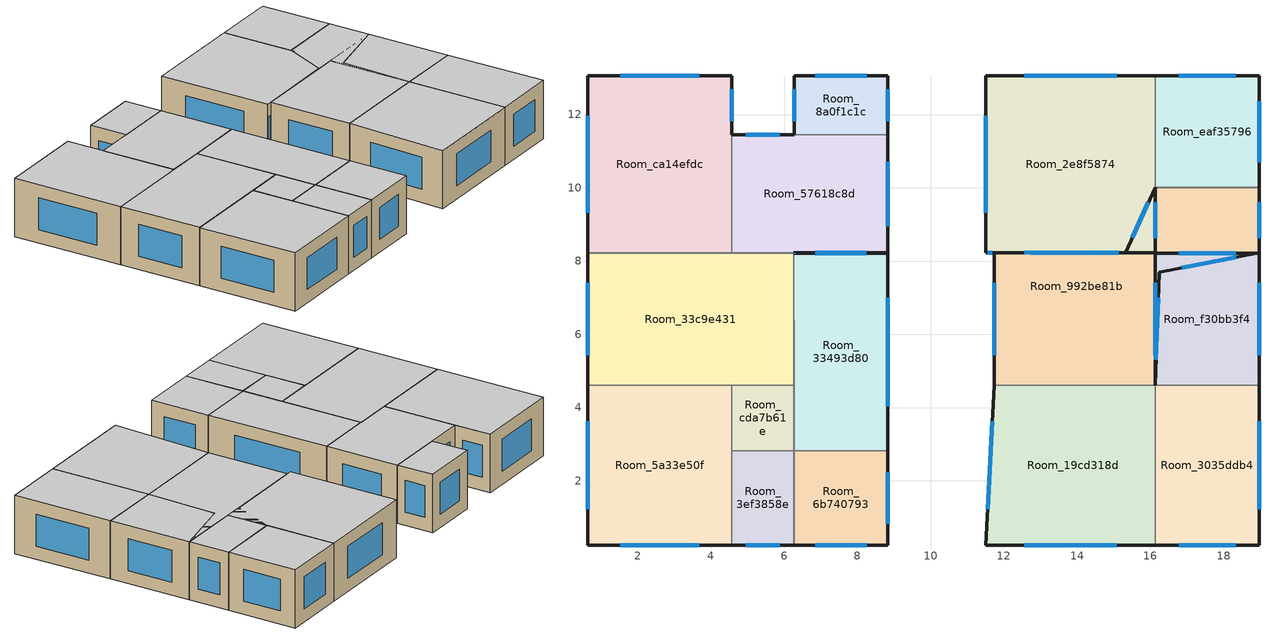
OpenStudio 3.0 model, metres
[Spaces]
Room_eaf35796
 floor adiabatic (Generic Interior Floor): 18.97,13.06 18.97,10.01 16.13,10.01 16.13,13.06 z0
 wall outside: 18.97,10.01 18.97,13.06 16.13,13.06 z0:2.5
 wall to Room_992be81b: 16.13,10.01 18.97,10.01 z0:2.5
 wall to Room_2e8f5874: 16.13,13.06 16.13,10.01 z0:2.5
 window: 18.97,10.7 18.97,12.37 / 18.33,13.06 16.77,13.06 z0.57:1.93
 ceiling adiabatic (Generic Interior Ceiling): 18.97,10.01 18.97,13.06 16.13,13.06 16.13,10.01 z2.5
Room_2e8f5874
 floor adiabatic (Generic Interior Floor): 16.13,13.06 16.13,8.22 11.51,8.22 11.51,13.06 z0
 wall outside: 16.13,13.06 11.51,13.06 11.51,8.22 11.74,8.22 16.13,8.22 16.13,10.01 z0:2.5
 window: 11.56,8.22 11.69,8.22 / 12.73,8.22 15.14,8.22 / 16.13,8.63 16.13,9.61 / 15.08,13.06 12.56,13.06 / 11.51,11.96 11.51,9.32 z0.57:1.93
 ceiling adiabatic (Generic Interior Ceiling): 16.13,8.22 16.13,13.06 11.51,13.06 11.51,8.22 z2.5
Room_992be81b
 floor adiabatic (Generic Interior Floor): 18.97,10.01 18.97,8.22 16.25,7.69 16.13,4.61 11.74,4.61 11.74,8.22 15.33,8.24 16.13,10.01 z0
 wall outside: 16.13,4.61 16.25,7.69 18.97,8.22 18.97,10.01 / 16.13,10.01 15.33,8.24 11.74,8.22 11.74,4.61 z0:2.5
 wall to Room_19cd318d: 11.74,4.61 16.13,4.61 z0:2.5
 window: 16.16,5.31 16.22,6.99 / 16.86,7.81 18.35,8.1 / 18.97,8.63 18.97,9.6 / 15.95,9.61 15.51,8.64 / 14.51,8.23 12.55,8.22 / 11.74,7.4 11.74,5.43 z0.57:1.93
 ceiling adiabatic (Generic Interior Ceiling): 16.13,4.61 16.25,7.69 18.97,8.22 18.97,10.01 16.13,10.01 15.33,8.24 11.74,8.22 11.74,4.61 z2.5
Room_f30bb3f4
 floor adiabatic (Generic Interior Floor): 18.97,8.22 18.97,4.61 16.13,4.61 16.13,8.22 z0
 wall outside: 18.97,4.61 18.97,8.22 16.13,8.22 16.13,4.61 z0:2.5
 wall to Room_3035ddb4: 16.13,4.61 18.97,4.61 z0:2.5
 window: 18.97,5.43 18.97,7.4 / 18.33,8.22 16.77,8.22 / 16.13,7.4 16.13,5.43 z0.57:1.93
 ceiling adiabatic (Generic Interior Ceiling): 18.97,4.61 18.97,8.22 16.13,8.22 16.13,4.61 z2.5
Room_3035ddb4
 floor adiabatic (Generic Interior Floor): 18.97,4.61 18.97,0.24 16.13,0.24 16.13,4.61 z0
 wall outside: 16.13,0.24 18.97,0.24 18.97,4.61 z0:2.5
 wall to Room_19cd318d: 16.13,4.61 16.13,0.24 z0:2.5
 window: 16.77,0.24 18.33,0.24 / 18.97,1.23 18.97,3.62 z0.57:1.93
 ceiling adiabatic (Generic Interior Ceiling): 18.97,0.24 18.97,4.61 16.13,4.61 16.13,0.24 z2.5
Room_19cd318d
 floor adiabatic (Generic Interior Floor): 11.74,4.61 16.13,4.61 16.13,0.24 11.51,0.24 z0
 wall outside: 11.74,4.61 11.51,0.24 16.13,0.24 z0:2.5
 window: 12.56,0.24 15.08,0.24 / 11.69,3.62 11.56,1.23 z0.57:1.93
 ceiling adiabatic (Generic Interior Ceiling): 16.13,0.24 16.13,4.61 11.74,4.61 11.51,0.24 z2.5
Room_8a0f1c1c
 floor adiabatic (Generic Interior Floor): 8.83,13.06 8.83,11.45 6.27,11.45 6.27,13.06 z0
 wall outside: 8.83,11.45 8.83,13.06 6.27,13.06 6.27,11.45 z0:2.5
 wall to Room_57618c8d: 6.27,11.45 8.83,11.45 z0:2.5
 window: 8.83,11.81 8.83,12.7 / 8.25,13.06 6.85,13.06 / 6.27,12.7 6.27,11.81 z0.57:1.93
 ceiling adiabatic (Generic Interior Ceiling): 8.83,11.45 8.83,13.06 6.27,13.06 6.27,11.45 z2.5
Room_ca14efdc
 floor adiabatic (Generic Interior Floor): 4.57,13.06 4.57,8.22 0.63,8.22 0.63,13.06 z0
 wall outside: 4.57,11.45 4.57,13.06 0.63,13.06 0.63,8.22 z0:2.5
 wall to Room_33c9e431: 0.63,8.22 4.57,8.22 z0:2.5
 wall to Room_57618c8d: 4.57,8.22 4.57,11.45 z0:2.5
 window: 4.57,11.81 4.57,12.69 / 3.68,13.06 1.52,13.06 / 0.63,11.96 0.63,9.32 z0.57:1.93
 ceiling adiabatic (Generic Interior Ceiling): 4.57,8.22 4.57,13.06 0.63,13.06 0.63,8.22 z2.5
Room_57618c8d
 floor adiabatic (Generic Interior Floor): 8.83,11.45 8.83,8.22 4.57,8.22 4.57,11.45 z0
 wall outside: 6.27,8.22 8.83,8.22 8.83,11.45 / 6.27,11.45 4.57,11.45 z0:2.5
 wall to Room_33c9e431: 4.57,8.22 6.27,8.22 z0:2.5
 window: 6.85,8.22 8.25,8.22 / 8.83,8.95 8.83,10.72 / 5.89,11.45 4.96,11.45 z0.57:1.93
 ceiling adiabatic (Generic Interior Ceiling): 8.83,8.22 8.83,11.45 4.57,11.45 4.57,8.22 z2.5
Room_33c9e431
 floor adiabatic (Generic Interior Floor): 6.27,8.22 6.27,4.61 0.63,4.61 0.63,8.22 z0
 wall outside: 6.27,8.2 6.27,8.22 / 0.63,8.22 0.63,4.61 z0:2.5
 wall to Room_5a33e50f: 0.63,4.61 4.57,4.61 z0:2.5
 wall to Room_cda7b61e: 4.57,4.61 6.27,4.61 z0:2.5
 wall to Room_33493d80: 6.27,4.61 6.27,8.2 z0:2.5
 window: 6.27,8.2 6.27,8.21 / 0.63,7.4 0.63,5.43 z0.57:1.93
 ceiling adiabatic (Generic Interior Ceiling): 6.27,4.61 6.27,8.22 0.63,8.22 0.63,4.61 z2.5
Room_33493d80
 floor adiabatic (Generic Interior Floor): 8.83,8.22 8.83,2.82 6.27,2.82 6.27,8.2 z0
 wall outside: 8.83,2.82 8.83,8.22 6.27,8.2 z0:2.5
 wall to Room_cda7b61e: 6.27,4.61 6.27,2.82 z0:2.5
 wall to Room_6b740793: 6.27,2.82 8.83,2.82 z0:2.5
 window: 8.83,4.04 8.83,7 / 8.25,8.21 6.85,8.2 z0.57:1.93
 ceiling adiabatic (Generic Interior Ceiling): 8.83,2.82 8.83,8.22 6.27,8.2 6.27,2.82 z2.5
Room_cda7b61e
 floor adiabatic (Generic Interior Floor): 6.27,4.61 6.27,2.82 4.57,2.82 4.57,4.61 z0
 wall to Room_3ef3858e: 4.57,2.82 6.27,2.82 z0:2.5
 wall to Room_5a33e50f: 4.57,4.61 4.57,2.82 z0:2.5
 ceiling adiabatic (Generic Interior Ceiling): 6.27,2.82 6.27,4.61 4.57,4.61 4.57,2.82 z2.5
Room_6b740793
 floor adiabatic (Generic Interior Floor): 8.83,2.82 8.83,0.24 6.27,0.24 6.27,2.82 z0
 wall outside: 6.27,0.24 8.83,0.24 8.83,2.82 z0:2.5
 wall to Room_3ef3858e: 6.27,2.82 6.27,0.24 z0:2.5
 window: 6.85,0.24 8.25,0.24 / 8.83,0.82 8.83,2.24 z0.57:1.93
 ceiling adiabatic (Generic Interior Ceiling): 8.83,0.24 8.83,2.82 6.27,2.82 6.27,0.24 z2.5
Room_3ef3858e
 floor adiabatic (Generic Interior Floor): 6.27,2.82 6.27,0.24 4.57,0.24 4.57,2.82 z0
 wall outside: 4.57,0.24 6.27,0.24 z0:2.5
 wall to Room_5a33e50f: 4.57,2.82 4.57,0.24 z0:2.5
 window: 4.96,0.24 5.88,0.24 z0.57:1.93
 ceiling adiabatic (Generic Interior Ceiling): 6.27,0.24 6.27,2.82 4.57,2.82 4.57,0.24 z2.5
Room_5a33e50f
 floor adiabatic (Generic Interior Floor): 4.57,4.61 4.57,0.24 0.63,0.24 0.63,4.61 z0
 wall outside: 0.63,4.61 0.63,0.24 4.57,0.24 z0:2.5
 window: 1.52,0.24 3.68,0.24 / 0.63,3.62 0.63,1.23 z0.57:1.93
 ceiling adiabatic (Generic Interior Ceiling): 4.57,0.24 4.57,4.61 0.63,4.61 0.63,0.24 z2.5
[Building]
Building 1: North Axis {deg}=-0; Default Construction Set=Default Generic Construction Set; Standards Building Type=MediumOffice
[Site]
Site 1: Terrain=City
[SizingPeriod:DesignDay] Barometric Pressure {Pa}=101253; Sky Clearness=0; Snow Indicator=0; Day of Month=21; Daylight Saving Time Indicator=0; Dry-Bulb Temperature Range Modifier Type=DefaultMultipliers
Name | Maximum Dry-Bulb Temperature {C} | Daily Dry-Bulb Temperature Range {deltaC} | Humidity Indicating Conditions at Maximum Dry-Bulb | Wind Speed {m/s} | Wind Direction {deg} | Month | Day Type | Humidity Indicating Type | Solar Model Indicator | ASHRAE Taub | ASHRAE Taud
Boston Logan IntL Arpt Ann Htg 99.6% Condns DB | -13.6 | 0 | -13.6 | 7.2 | 320 | 1 | WinterDesignDay | Wetbulb | ASHRAEClearSky
Boston Logan IntL Arpt Ann Hum_n 99.6% Condns DP=>MCDB | -12 | 0 | -24.4 | 7.2 | 320 | 1 | WinterDesignDay | Dewpoint | ASHRAEClearSky
Boston Logan IntL Arpt Ann Htg Wind 99.6% Condns WS=>MCDB | 2.1 | 0 | 2.1 | 14.1 | 320 | 1 | WinterDesignDay | Wetbulb | ASHRAEClearSky
Boston Logan IntL Arpt Ann Clg .4% Condns DB=>MWB | 32.7 | 8.4 | 22.9 | 6.3 | 270 | 7 | SummerDesignDay | Wetbulb | ASHRAETau | 0.488 | 1.95
Boston Logan IntL Arpt Ann Clg .4% Condns WB=>MDB | 30.2 | 8.4 | 24.6 | 6.3 | 270 | 7 | SummerDesignDay | Wetbulb | ASHRAETau | 0.488 | 1.95
Boston Logan IntL Arpt Ann Clg .4% Condns DP=>MDB | 27.3 | 8.4 | 22.8 | 6.3 | 270 | 7 | SummerDesignDay | Dewpoint | ASHRAETau | 0.488 | 1.95
Boston Logan IntL Arpt Ann Clg .4% Condns Enth=>MDB | 30.6 | 8.4 | 74100 | 6.3 | 270 | 7 | SummerDesignDay | Enthalpy | ASHRAETau | 0.488 | 1.95
[Material]
Name | Roughness | Thickness {m} | Conductivity {W/m-K} | Density {kg/m3} | Specific Heat {J/kg-K} | Thermal Absorptance | Solar Absorptance | Visible Absorptance
Generic Roof Membrane | MediumRough | 0.01 | 0.16 | 1120 | 1460 | 0.9 | 0.65 | 0.65
Generic Acoustic Tile | MediumSmooth | 0.02 | 0.06 | 368 | 590 | 0.9 | 0.2 | 0.2
Generic 25mm Wood | MediumSmooth | 0.0254 | 0.15 | 608 | 1630 | 0.9 | 0.5 | 0.5
Generic HW Concrete | MediumRough | 0.2 | 1.95 | 2240 | 900 | 0.9 | 0.8 | 0.8
Generic Gypsum Board | MediumSmooth | 0.0127 | 0.16 | 800 | 1090 | 0.9 | 0.5 | 0.5
Generic Wall Air Gap | Smooth | 0.1 | 0.667 | 1.28 | 1000 | 0.9 | 0.7 | 0.7
Generic Ceiling Air Gap | Smooth | 0.1 | 0.556 | 1.28 | 1000 | 0.9 | 0.7 | 0.7
Generic Brick | MediumRough | 0.1 | 0.9 | 1920 | 790 | 0.9 | 0.65 | 0.65
Generic 50mm Insulation; Generic 25mm Insulation | MediumRough | 0.05 | 0.03 | 43 | 1210 | 0.9 | 0.7 | 0.7
Generic Painted Metal | Smooth | 0.0015 | 45 | 7690 | 410 | 0.9 | 0.5 | 0.5
Generic LW Concrete | MediumRough | 0.1 | 0.53 | 1280 | 840 | 0.9 | 0.8 | 0.8
Material 1 | Smooth | 0.1 | 0.1 | 0.1 | 100 |  | 0.65 | 0.65
[WindowMaterial:Gas]
Generic Window Air Gap: Gas Type=Air; Thickness {m}=0.0127
[WindowMaterial:Glazing] Optical Data Type=SpectralAverage; Thickness {m}=0.006; Infrared Transmittance at Normal Incidence=0; Front Side Infrared Hemispherical Emissivity=0.84; Conductivity {W/m-K}=1; Dirt Correction Factor for Solar and Visible Transmittance=1; Solar Diffusing=No
Name | Solar Transmittance at Normal Incidence | Front Side Solar Reflectance at Normal Incidence | Back Side Solar Reflectance at Normal Incidence | Visible Transmittance at Normal Incidence | Front Side Visible Reflectance at Normal Incidence | Back Side Visible Reflectance at Normal Incidence | Back Side Infrared Hemispherical Emissivity
Generic Low-e Glass | 0.45 | 0.36 | 0.36 | 0.71 | 0.21 | 0.21 | 0.047
Generic Clear Glass | 0.77 | 0.07 | 0.07 | 0.88 | 0.08 | 0.08 | 0.84
[Construction]
Generic Interior Door: Generic 25mm Wood
Generic Single Pane: Generic Clear Glass
Generic Shade: Material 1
Generic Interior Ceiling: Generic LW Concrete, Generic Ceiling Air Gap, Generic Acoustic Tile
Generic Interior Wall: Generic Gypsum Board, Generic Wall Air Gap, Generic Gypsum Board
Generic Exposed Floor: Generic Painted Metal, Generic Ceiling Air Gap, Generic 50mm Insulation, Generic LW Concrete
Generic Interior Floor: Generic Acoustic Tile, Generic Ceiling Air Gap, Generic LW Concrete
Generic Ground Slab: Generic 50mm Insulation, Generic HW Concrete
Generic Roof: Generic Roof Membrane, Generic 50mm Insulation, Generic LW Concrete, Generic Ceiling Air Gap, Generic Acoustic Tile
Generic Exterior Wall: Generic Brick, Generic LW Concrete, Generic 50mm Insulation, Generic Wall Air Gap, Generic Gypsum Board
Generic Underground Wall: Generic 50mm Insulation, Generic HW Concrete, Generic Wall Air Gap, Generic Gypsum Board
Generic Underground Roof: Generic 50mm Insulation, Generic HW Concrete, Generic Ceiling Air Gap, Generic Acoustic Tile
Generic Double Pane: Generic Low-e Glass, Generic Window Air Gap, Generic Clear Glass
Generic Exterior Door: Generic Painted Metal, Generic 25mm Insulation, Generic Painted Metal
[Construction:AirBoundary]
Generic Air Boundary: GroupedZones, GroupedZones, None, 0
[DefaultConstructionSet]
Default Generic Construction Set: Default Exterior Surface Constructions=Default Surface Constructions 2; Default Interior Surface Constructions=Default Surface Constructions 1; Default Ground Contact Surface Constructions=Default Surface Constructions 3; Default Exterior SubSurface Constructions=Default Sub Surface Constructions 2; Default Interior SubSurface Constructions=Default Sub Surface Constructions 1; Interior Partition Construction=Generic Air Boundary; Space Shading Construction=Generic Shade; Adiabatic Surface Construction=Generic Interior Wall
[DefaultSurfaceConstructions]
Name | Floor Construction | Wall Construction | Roof Ceiling Construction
Default Surface Constructions 1 | Generic Interior Floor | Generic Interior Wall | Generic Interior Ceiling
Default Surface Constructions 2 | Generic Exposed Floor | Generic Exterior Wall | Generic Roof
Default Surface Constructions 3 | Generic Ground Slab | Generic Underground Wall | Generic Underground Roof
[DefaultSubSurfaceConstructions]
Name | Fixed Window Construction | Operable Window Construction | Door Construction | Glass Door Construction | Overhead Door Construction | Skylight Construction
Default Sub Surface Constructions 1 | Generic Single Pane | Generic Single Pane | Generic Interior Door | Generic Single Pane
Default Sub Surface Constructions 2 | Generic Double Pane | Generic Double Pane | Generic Exterior Door | Generic Double Pane | Generic Exterior Door | Generic Double Pane
[SpaceType]
Generic Office Program: Design Specification Outdoor Air Object=Generic Office Ventilation
[People:Definition]
Generic Office People: Number of People Calculation Method=People/Area; People per Space Floor Area {person/m2}=0.0565; Fraction Radiant=0.3; Sensible Heat Fraction=Autocalculate
[People]
Generic Office People: People Definition=Generic Office People; Space or SpaceType=Generic Office Program; Number of People Schedule=Generic Office Occupancy; Activity Level Schedule=Seated Adult Activity; Multiplier=1
[Lights:Definition]
Generic Office Lighting: Design Level Calculation Method=Watts/Area; Watts per Space Floor Area {W/m2}=10.55; Fraction Radiant=0.7; Fraction Visible=0.2; Return Air Fraction=0
[Lights]
Generic Office Lighting: Lights Definition=Generic Office Lighting; Space or SpaceType=Generic Office Program; Schedule=Generic Office Lighting; Fraction Replaceable=1
[ElectricEquipment:Definition]
Generic Office Equipment: Design Level Calculation Method=Watts/Area; Watts per Space Floor Area {W/m2}=10.33; Fraction Latent=0; Fraction Radiant=0.5; Fraction Lost=0
[ElectricEquipment]
Generic Office Equipment: Electric Equipment Definition=Generic Office Equipment; Space or SpaceType=Generic Office Program; Schedule=Generic Office Equipment
[SpaceInfiltration:DesignFlowRate]
Generic Office Infiltration: Space or SpaceType=Generic Office Program; Schedule=Generic Office Infiltration; Design Flow Rate Calculation Method=Flow/ExteriorArea; Flow per Exterior Surface Area {m3/s-m2}=0.0002266; Constant Term Coefficient=1; Temperature Term Coefficient=0; Velocity Term Coefficient=0
[DesignSpecification:OutdoorAir]
Generic Office Ventilation: Outdoor Air Flow per Person {m3/s-person}=0.00236; Outdoor Air Flow per Floor Area {m3/s-m2}=0.000305; Outdoor Air Flow Rate {m3/s}=0; Outdoor Air Flow Air Changes per Hour {1/hr}=0
[Space] Space Type=Generic Office Program; Building Story=Story_7363dae8
Name | Thermal Zone
Room_eaf35796 | Room_eaf35796
Room_2e8f5874 | Room_2e8f5874
Room_992be81b | Room_992be81b
Room_f30bb3f4 | Room_f30bb3f4
Room_3035ddb4 | Room_3035ddb4
Room_19cd318d | Room_19cd318d
Room_8a0f1c1c | Room_8a0f1c1c
Room_ca14efdc | Room_ca14efdc
Room_57618c8d | Room_57618c8d
Room_33c9e431 | Room_33c9e431
Room_33493d80 | Room_33493d80
Room_cda7b61e | Room_cda7b61e
Room_6b740793 | Room_6b740793
Room_3ef3858e | Room_3ef3858e
Room_5a33e50f | Room_5a33e50f
[ThermalZone] Use Ideal Air Loads=No
Name | Thermostat
Room_eaf35796 | Thermostat Setpoint Dual Setpoint 1
Room_2e8f5874 | Thermostat Setpoint Dual Setpoint 2
Room_992be81b | Thermostat Setpoint Dual Setpoint 3
Room_f30bb3f4 | Thermostat Setpoint Dual Setpoint 4
Room_3035ddb4 | Thermostat Setpoint Dual Setpoint 5
Room_19cd318d | Thermostat Setpoint Dual Setpoint 6
Room_8a0f1c1c | Thermostat Setpoint Dual Setpoint 7
Room_ca14efdc | Thermostat Setpoint Dual Setpoint 8
Room_57618c8d | Thermostat Setpoint Dual Setpoint 9
Room_33c9e431 | Thermostat Setpoint Dual Setpoint 10
Room_33493d80 | Thermostat Setpoint Dual Setpoint 11
Room_cda7b61e | Thermostat Setpoint Dual Setpoint 12
Room_6b740793 | Thermostat Setpoint Dual Setpoint 13
Room_3ef3858e | Thermostat Setpoint Dual Setpoint 14
Room_5a33e50f | Thermostat Setpoint Dual Setpoint 15
[Sizing:Zone] Zone Cooling Design Supply Air Temperature Input Method=SupplyAirTemperature; Zone Cooling Design Supply Air Temperature {C}=14; Zone Cooling Design Supply Air Temperature Difference {deltaC}=11.11; Zone Heating Design Supply Air Temperature Input Method=SupplyAirTemperature; Zone Heating Design Supply Air Temperature {C}=40; Zone Heating Design Supply Air Temperature Difference {deltaC}=11.11; Zone Cooling Design Supply Air Humidity Ratio {kg-H2O/kg-air}=0.0085; Zone Heating Design Supply Air Humidity Ratio {kg-H2O/kg-air}=0.008; Cooling Design Air Flow Method=DesignDay; Heating Design Air Flow Method=DesignDay; Account for Dedicated Outdoor Air System=No; Dedicated Outdoor Air System Control Strategy=NeutralSupplyAir; Dedicated Outdoor Air Low Setpoint Temperature for Design {C}=autosize; Dedicated Outdoor Air High Setpoint Temperature for Design {C}=autosize
Room_eaf35796; Room_2e8f5874; Room_992be81b; Room_f30bb3f4; Room_3035ddb4; Room_19cd318d; Room_8a0f1c1c; Room_ca14efdc; Room_57618c8d; Room_33c9e431; Room_33493d80; Room_cda7b61e; Room_6b740793; Room_3ef3858e; Room_5a33e50f
[Zone equipment]
Room_eaf35796: Room_eaf35796 Ideal Loads Air System
Room_2e8f5874: Room_2e8f5874 Ideal Loads Air System
Room_992be81b: Room_992be81b Ideal Loads Air System
Room_f30bb3f4: Room_f30bb3f4 Ideal Loads Air System
Room_3035ddb4: Room_3035ddb4 Ideal Loads Air System
Room_19cd318d: Room_19cd318d Ideal Loads Air System
Room_8a0f1c1c: Room_8a0f1c1c Ideal Loads Air System
Room_ca14efdc: Room_ca14efdc Ideal Loads Air System
Room_57618c8d: Room_57618c8d Ideal Loads Air System
Room_33c9e431: Room_33c9e431 Ideal Loads Air System
Room_33493d80: Room_33493d80 Ideal Loads Air System
Room_cda7b61e: Room_cda7b61e Ideal Loads Air System
Room_6b740793: Room_6b740793 Ideal Loads Air System
Room_3ef3858e: Room_3ef3858e Ideal Loads Air System
Room_5a33e50f: Room_5a33e50f Ideal Loads Air System
[BuildingStory]
Story_7363dae8
[ThermostatSetpoint:DualSetpoint] Heating Setpoint Temperature Schedule=Generic Office Heating; Cooling Setpoint Temperature Schedule=Generic Office Cooling
Thermostat Setpoint Dual Setpoint 1; Thermostat Setpoint Dual Setpoint 2; Thermostat Setpoint Dual Setpoint 3; Thermostat Setpoint Dual Setpoint 4; Thermostat Setpoint Dual Setpoint 5; Thermostat Setpoint Dual Setpoint 6; Thermostat Setpoint Dual Setpoint 7; Thermostat Setpoint Dual Setpoint 8; Thermostat Setpoint Dual Setpoint 9; Thermostat Setpoint Dual Setpoint 10; Thermostat Setpoint Dual Setpoint 11; Thermostat Setpoint Dual Setpoint 12; Thermostat Setpoint Dual Setpoint 13; Thermostat Setpoint Dual Setpoint 14; Thermostat Setpoint Dual Setpoint 15
[ZoneHVAC:IdealLoadsAirSystem] Maximum Heating Supply Air Temperature {C}=50; Minimum Cooling Supply Air Temperature {C}=13; Heating Limit=LimitCapacity; Maximum Sensible Heating Capacity {W}=autosize; Cooling Limit=LimitFlowRateAndCapacity; Maximum Cooling Air Flow Rate {m3/s}=autosize; Maximum Total Cooling Capacity {W}=autosize; Demand Controlled Ventilation Type=None; Outdoor Air Economizer Type=DifferentialDryBulb; Sensible Heat Recovery Effectiveness=0; Latent Heat Recovery Effectiveness=0
Room_eaf35796 Ideal Loads Air System; Room_2e8f5874 Ideal Loads Air System; Room_992be81b Ideal Loads Air System; Room_f30bb3f4 Ideal Loads Air System; Room_3035ddb4 Ideal Loads Air System; Room_19cd318d Ideal Loads Air System; Room_8a0f1c1c Ideal Loads Air System; Room_ca14efdc Ideal Loads Air System; Room_57618c8d Ideal Loads Air System; Room_33c9e431 Ideal Loads Air System; Room_33493d80 Ideal Loads Air System; Room_cda7b61e Ideal Loads Air System; Room_6b740793 Ideal Loads Air System; Room_3ef3858e Ideal Loads Air System; Room_5a33e50f Ideal Loads Air System
[Schedule:Ruleset]
Name | Default Day Schedule | Summer Design Day Schedule | Winter Design Day Schedule | Holiday Schedule
Generic Office Infiltration | Schedule Day 1 | OfficeMedium INFIL_SCH_PNNL_Wkdy_SmrDsn 1 | OfficeMedium INFIL_SCH_PNNL_Sat_WntrDsn 1 | OfficeMedium INFIL_SCH_PNNL_Default 1
Generic Office Heating | Schedule Day 4 | OfficeMedium HTGSETP_SCH_YES_OPTIMUM_Default_SmrDsn 1 | OfficeMedium HTGSETP_SCH_YES_OPTIMUM_WntrDsn 1 | OfficeMedium HTGSETP_SCH_YES_OPTIMUM_Default 1
Generic Office Equipment | Schedule Day 7 | OfficeMedium BLDG_EQUIP_SCH_2013_SmrDsn 1 | OfficeMedium BLDG_EQUIP_SCH_2013_WntrDsn 1 | OfficeMedium BLDG_EQUIP_SCH_2013_Sat 1
Generic Office Cooling | Schedule Day 10 | OfficeMedium CLGSETP_SCH_YES_OPTIMUM_SmrDsn 1 | OfficeMedium CLGSETP_SCH_YES_OPTIMUM_Default_WntrDsn 1 | OfficeMedium CLGSETP_SCH_YES_OPTIMUM_Default 1
Seated Adult Activity | Schedule Day 13
Generic Office Lighting | Schedule Day 14 | OfficeMedium BLDG_LIGHT_SCH_2013_SmrDsn 1 | OfficeMedium BLDG_LIGHT_SCH_2013_WntrDsn 1 | OfficeMedium BLDG_LIGHT_SCH_2013_Sat 1
Generic Office Occupancy | Schedule Day 17 | OfficeMedium BLDG_OCC_SCH_SmrDsn 1 | OfficeMedium BLDG_OCC_SCH_WntrDsn 1 | OfficeMedium BLDG_OCC_SCH_Default 1
[Schedule:Day]
Schedule Day 1; OfficeMedium INFIL_SCH_PNNL_Default 1; OfficeMedium BLDG_EQUIP_SCH_2013_SmrDsn 1; OfficeMedium BLDG_LIGHT_SCH_2013_SmrDsn 1: 24, 0, 1
OfficeMedium INFIL_SCH_PNNL_Wkdy_SmrDsn 1; Schedule Day 2: 6, 0, 1, 22, 0, 0.25, 24, 0, 1
OfficeMedium INFIL_SCH_PNNL_Sat_WntrDsn 1; Schedule Day 3: 6, 0, 1, 18, 0, 0.25, 24, 0, 1
Schedule Day 4; OfficeMedium HTGSETP_SCH_YES_OPTIMUM_Default 1; OfficeMedium HTGSETP_SCH_YES_OPTIMUM_Default_SmrDsn 1: 24, 0, 15.6
OfficeMedium HTGSETP_SCH_YES_OPTIMUM_WntrDsn 1: 5, 0, 15.6, 6, 0, 17.6, 7, 0, 19.6, 22, 0, 21, 24, 0, 15.6
Schedule Day 5: 5, 0, 15.6, 6, 0, 17.8, 7, 0, 20, 22, 0, 21, 24, 0, 15.6
Schedule Day 6: 5, 0, 15.6, 6, 0, 17.8, 7, 0, 20, 17, 0, 21, 24, 0, 15.6
Schedule Day 7: 6, 0, 0.230755, 18, 0, 0.288107, 24, 0, 0.230755
OfficeMedium BLDG_EQUIP_SCH_2013_Sat 1; Schedule Day 9: 6, 0, 0.230755, 8, 0, 0.381235, 12, 0, 0.476543, 17, 0, 0.33358, 19, 0, 0.285926, 24, 0, 0.230755
OfficeMedium BLDG_EQUIP_SCH_2013_WntrDsn 1; OfficeMedium BLDG_LIGHT_SCH_2013_WntrDsn 1; OfficeMedium BLDG_OCC_SCH_WntrDsn 1: 24, 0, 0
Schedule Day 8: 6, 0, 0.307674, 8, 0, 0.381235, 12, 0, 0.857778, 13, 0, 0.76247, 17, 0, 0.857778, 18, 0, 0.476543, 24, 0, 0.381235
Schedule Day 10; OfficeMedium CLGSETP_SCH_YES_OPTIMUM_Default 1; OfficeMedium CLGSETP_SCH_YES_OPTIMUM_Default_WntrDsn 1: 24, 0, 26.7
OfficeMedium CLGSETP_SCH_YES_OPTIMUM_SmrDsn 1: 5, 0, 26.7, 6, 0, 25.7, 7, 0, 25, 22, 0, 24, 24, 0, 26.7
Schedule Day 11: 5, 0, 26.7, 6, 0, 25.6, 7, 0, 25, 22, 0, 24, 24, 0, 26.7
Schedule Day 12: 5, 0, 26.7, 6, 0, 25.7, 7, 0, 25, 17, 0, 24, 24, 0, 26.7
Schedule Day 13: 24, 0, 120
Schedule Day 14: 6, 0, 0.05, 18, 0, 0.0431163, 24, 0, 0.05
OfficeMedium BLDG_LIGHT_SCH_2013_Sat 1; Schedule Day 16: 6, 0, 0.05, 8, 0, 0.0862326, 12, 0, 0.258698, 17, 0, 0.129349, 19, 0, 0.0431163, 24, 0, 0.05
Schedule Day 15: 5, 0, 0.05, 6, 0, 0.1, 7, 0, 0.0862326, 8, 0, 0.258698, 17, 0, 0.776093, 18, 0, 0.431163, 20, 0, 0.258698, 22, 0, 0.172465, 23, 0, 0.0862326, 24, 0, 0.0431163
Schedule Day 17; OfficeMedium BLDG_OCC_SCH_Default 1: 6, 0, 0, 18, 0, 0.05, 24, 0, 0
OfficeMedium BLDG_OCC_SCH_SmrDsn 1: 6, 0, 0, 22, 0, 1, 24, 0, 0.05
Schedule Day 18: 6, 0, 0, 7, 0, 0.1, 8, 0, 0.2, 12, 0, 0.95, 13, 0, 0.5, 17, 0, 0.95, 18, 0, 0.3, 22, 0, 0.1, 24, 0, 0.05
Schedule Day 19: 6, 0, 0, 8, 0, 0.1, 12, 0, 0.3, 17, 0, 0.1, 19, 0, 0.05, 24, 0, 0
[Schedule:Rule] Apply Sunday=No; Date Specification Type=DateRange; Start Month=1; Start Day=1; End Month=12; End Day=31
Name | Schedule Ruleset | Rule Order | Day Schedule | Apply Monday | Apply Tuesday | Apply Wednesday | Apply Thursday | Apply Friday | Apply Saturday
Schedule Rule 1 | Generic Office Infiltration | 0 | Schedule Day 2 | Yes | Yes | Yes | Yes | Yes | No
Schedule Rule 2 | Generic Office Infiltration | 1 | Schedule Day 3 | No | No | No | No | No | Yes
Schedule Rule 3 | Generic Office Heating | 0 | Schedule Day 5 | Yes | Yes | Yes | Yes | Yes | No
Schedule Rule 4 | Generic Office Heating | 1 | Schedule Day 6 | No | No | No | No | No | Yes
Schedule Rule 5 | Generic Office Equipment | 0 | Schedule Day 8 | Yes | Yes | Yes | Yes | Yes | No
Schedule Rule 6 | Generic Office Equipment | 1 | Schedule Day 9 | No | No | No | No | No | Yes
Schedule Rule 7 | Generic Office Cooling | 0 | Schedule Day 11 | Yes | Yes | Yes | Yes | Yes | No
Schedule Rule 8 | Generic Office Cooling | 1 | Schedule Day 12 | No | No | No | No | No | Yes
Schedule Rule 9 | Generic Office Lighting | 0 | Schedule Day 15 | Yes | Yes | Yes | Yes | Yes | No
Schedule Rule 10 | Generic Office Lighting | 1 | Schedule Day 16 | No | No | No | No | No | Yes
Schedule Rule 11 | Generic Office Occupancy | 0 | Schedule Day 18 | Yes | Yes | Yes | Yes | Yes | No
Schedule Rule 12 | Generic Office Occupancy | 1 | Schedule Day 19 | No | No | No | No | No | Yes
